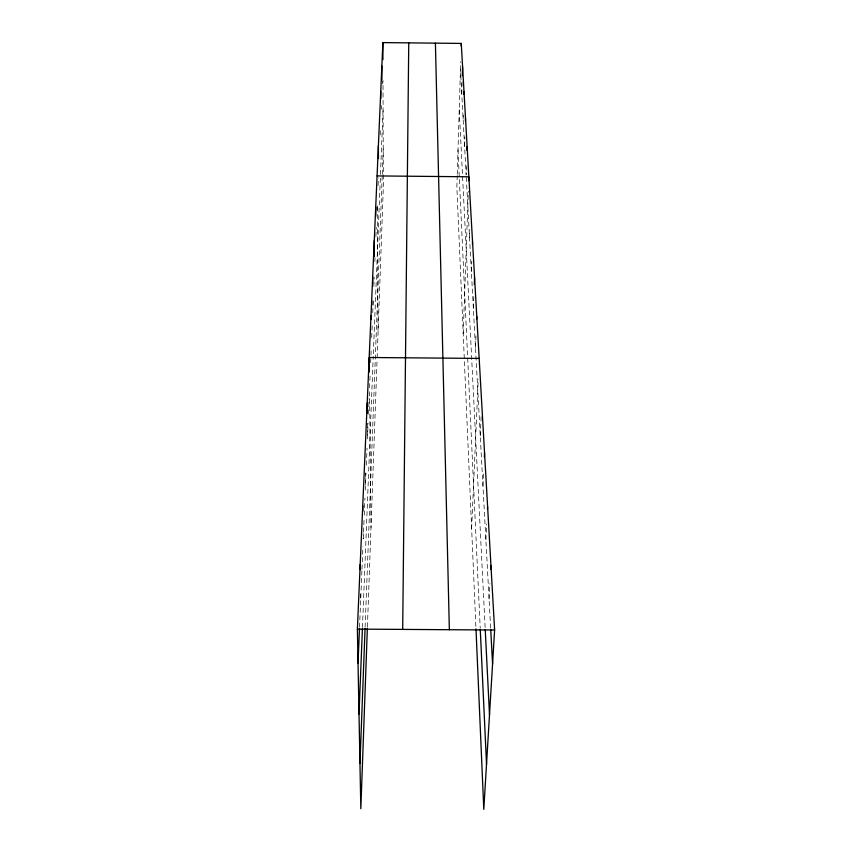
<?xml version="1.0" encoding="UTF-8"?>
<svg xmlns="http://www.w3.org/2000/svg" width="852" height="852" viewBox="0 0 852 852"><rect width="100%" height="100%" fill="white"/><g stroke="black" fill="none" stroke-linecap="round" stroke-linejoin="round"><path stroke-width="0.64" stroke-dasharray="4.26 3.19" d="M457.215 175.523L456.864 187.142L475.927 627.551M457.258 174.234L460.698 61.759M461.752 93.592L462.189 79.609M463.126 119.024L463.254 115.137M464.585 146.075L464.904 136.831M466.459 165.884L466.15 174.884L460.453 69.608M367.414 626.838L377.095 359.086M377.148 357.787L383.347 186.439L382.995 80.482M463.211 333.675L468.323 191.21M365.125 627.178L382.218 175.661M382.26 174.383L383.219 148.983M469.527 237.527L469.814 229.859M471.38 271.65L471.784 261.234M362.462 627.477L373.251 356.37M373.346 353.782L380.439 175.789M380.482 174.468L383.091 109.013M473.35 308.243L473.946 293.663M359.533 627.296L361.919 570.51M361.972 569.2L362.909 546.835M364.017 520.444L363.24 538.943L363.154 533.629M364.241 515.162L364.954 497.983M365.284 490.049L366.009 472.977M366.339 465.128L367.052 448.099M367.436 438.929L368.096 423.21M368.479 414.029L369.14 398.31M369.576 387.809L370.194 373.219M370.631 362.622L371.195 349.363M371.685 337.53L372.186 325.73M372.729 312.609L373.229 300.831M373.826 286.464L374.209 277.315M374.869 261.596L375.04 257.655M375.913 236.664L376.307 227.367M377.031 210.093L377.255 204.778L378.043 332.94M378.064 185.566L378.384 177.887M380.184 134.946L380.397 129.792M381.259 109.312L381.419 105.488M382.324 83.954L382.431 81.43M475.48 347.595L476.087 333.366M471.635 528.336L478.238 379.481M480.251 435.894L481.156 416.607M482.946 485.651L483.521 473.893M485.864 539.817L486.705 523.916M489.069 599.009L489.932 583.513M466.289 177.44L490.645 628.158M459.228 109.78L485.171 628.275M458.003 149.718L480.198 627.935M360.694 594.259L360.758 598.136M367.457 423.423L367.595 434.999M365.348 472.998L365.508 484.767M369.555 391.718L371.003 527.601M372.899 300.735L372.952 307.37"/><path stroke-width="1.28" d="M402.698 629.404L408.747 42.866M461.177 46.04L461.262 43.42L382.868 42.6L357.382 629.106L360.833 808.74L367.361 628.158M462.317 75.785L462.593 66.893M463.925 94.412L464.01 91.814M465.426 120.973L465.522 118.332M466.992 150.453L467.13 146.597M468.707 180.73L468.845 176.79L377.074 175.917M359.959 763.53L365.071 628.499M472.434 244.311L472.54 241.712M359.012 714.093L362.409 628.797M474.319 284.376L474.585 277.752M358.032 663.09L359.48 628.627M476.683 319.127L476.79 316.55M484.362 456.917L484.554 452.998M487.472 509.336L487.61 506.684M490.731 569.306L490.954 565.44M461.262 43.42L494.618 630.011L483.798 809.4L475.991 628.872M357.382 629.106L494.618 630.011M479.175 358.415L369.182 357.499L369.342 371.994M490.709 629.479L492.573 663.942M485.235 629.607L489.506 714.871M480.262 629.255L486.524 764.244M435.404 43.154L449.355 629.713M360.183 564.525L360.268 569.69M362.739 505.758L362.824 511.072M367.212 402.826L367.34 413.124M372.686 276.847L372.75 283.482M371.003 315.623L371.046 319.511M375.711 207.249L375.775 216.206M374.252 240.807L374.379 256.441M378.384 145.724L378.458 158.6M381.856 66.062L381.909 80.056M380.769 90.972L380.801 98.747M382.868 42.6L382.931 59.64"/></g></svg>
